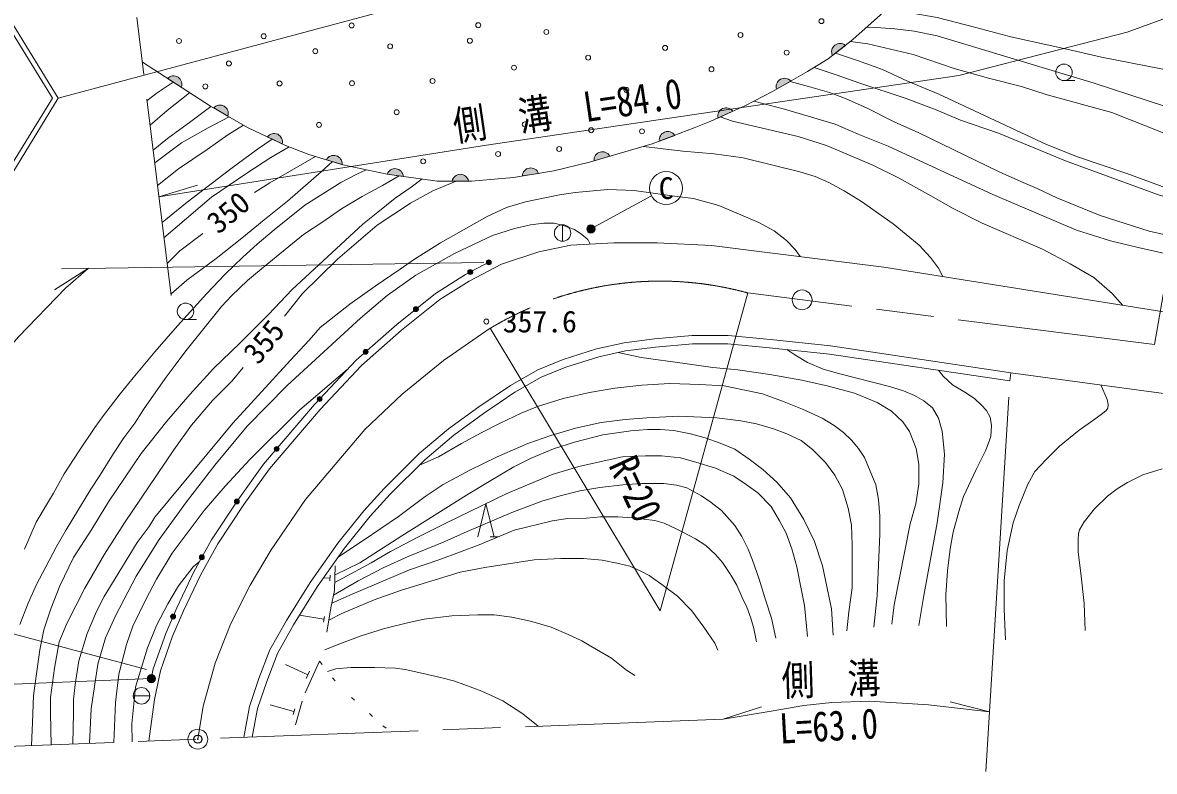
# Model space of a CAD drawing. Units: millimetres, scale not verified. Extents: x 40000 to 680000, y 20000 to 380000.
# Drawn here: x 136626 to 205278, y 243350 to 288786 of the extents above; entities that cross this region are included whole.
import ezdxf
from ezdxf.enums import TextEntityAlignment as Align

# ---------------------------------------------------------------- set-up
doc = ezdxf.new("R2010")
doc.units = ezdxf.units.MM
doc.header["$LTSCALE"] = 1000
doc.header["$PDMODE"] = 32
doc.header["$PDSIZE"] = 500
doc.linetypes.add('CHAIN', pattern=[18.5, 12, -1.5, 3.5, -1.5])
doc.linetypes.add('DOTTED', pattern=[1.75, 0.25, -1.5])
for name, color, linetype, lineweight in [('M-BGD', 7, 'Continuous', 13), ('M-BMK', 2, 'CHAIN', 13), ('M-BMK-SRVR', 3, 'Continuous', 13), ('M-STR-HTXT', 7, 'Continuous', 13), ('M-STR-STRC', 7, 'Continuous', 13)]:
    doc.layers.add(name, color=color, linetype=linetype, lineweight=lineweight)
doc.layers.add('M-OTRS', color=6, linetype='Continuous')
doc.styles.add('ＭＳ ゴシック', font='')
doc.styles.get('ＭＳ ゴシック').set_extended_font_data('MS Gothic')

msp = doc.modelspace()

# ---------------------------------------------------------------- hatches: boundary and pattern name
at = {"layer": 'M-BGD'}
for points in [[(185755, 286789, -0.82183), (186536, 287399)], [(145417, 285396, -0.82183), (146251, 284860)], [(182361, 284748, -0.82183), (183223, 285236)], [(148216, 283610, -0.82183), (149075, 283115)], [(178807, 282998, -0.82183), (179708, 283410)], [(176180, 281943, 0.82183), (175255, 281588)], [(151475, 281852, -0.82183), (152370, 281426)], [(171290, 280404, -0.82183), (172242, 280678)], [(155052, 280461, -0.82183), (156000, 280175)], [(158737, 279582, -0.82183), (159719, 279450)], [(162683, 279173, -0.82183), (163674, 279173)], [(166940, 279480, -0.82183), (167918, 279640)], [(164847, 274102, -0.41421), (164769, 274300, -0.41421), (164967, 274377, -1)], [(163645, 273581, -1), (163911, 273720, -0.41421), (163848, 273517, -0.41421)], [(160365, 271305, -0.41421), (160388, 271516, -0.41421), (160599, 271492, -1)], [(157323, 268709, -0.41421), (157336, 268921, -0.41421), (157548, 268907, -1)], [(154544, 265835, -1), (154749, 266054, -0.41421), (154756, 265842, -0.41421)], [(151938, 262801, -1), (152133, 263029, -0.41421), (152150, 262818, -0.41421)], [(149536, 259606, -0.41421), (149493, 259814, -0.41421), (149701, 259857, -1)], [(147425, 256212, -0.41421), (147366, 256415, -0.41421), (147570, 256474, -1)], [(145694, 252608, -0.41421), (145616, 252805, -0.41421), (145814, 252883, -1)], [(144373, 248841, -0.41421), (144295, 249038, -0.41421), (144492, 249116, -1)]]:
    msp.add_hatch(color=256, dxfattribs=at).paths.add_polyline_path(points)
at = {"layer": 'M-STR-HTXT'}
for points in [[(171336, 276192, -0.41421), (171024, 276026, -0.41421), (170858, 276339, -1)], [(144250, 249150, -1), (144615, 248808, -0.41421), (144261, 248796, -0.41421)]]:
    msp.add_hatch(color=256, dxfattribs=at).paths.add_polyline_path(points)

# ---------------------------------------------------------------- linework, layer by layer
at = {"layer": 'M-BGD'}
for p, q in [((185755, 286789), (186536, 287399)), ((145417, 285396), (146251, 284860)), ((182361, 284748), (183223, 285236)), ((199794, 285266), (200460, 285266)), ((148216, 283610), (149075, 283115)), ((178807, 282998), (179708, 283410)), ((151475, 281852), (152370, 281426)), ((175255, 281588), (176180, 281943)), ((155052, 280461), (156000, 280175)), ((171290, 280404), (172242, 280678)), ((158737, 279582), (159719, 279450)), ((166940, 279480), (167918, 279640)), ((162683, 279173), (163674, 279173)), ((169380, 276517), (169380, 275517)), ((146508, 270765), (147175, 270765)), ((196503, 267048), (196571, 267543)), ((164979, 257585), (165479, 257585)), ((155541, 254320), (155592, 255819)), ((155267, 255079), (154873, 255093)), ((155261, 254905), (155273, 255254)), ((155324, 253273), (155541, 254320)), ((154906, 252581), (153426, 252823)), ((154878, 252408), (154935, 252754)), ((155081, 251792), (155324, 253273)), ((153770, 248126), (154639, 250038)), ((153931, 249206), (152566, 249827)), ((153830, 248983), (154033, 249429)), ((144334, 247934), (143334, 247934)), ((153084, 246976), (151641, 247386)), ((153168, 246173), (153577, 247616)), ((153037, 246808), (153132, 247145))]:
    msp.add_line(p, q, dxfattribs=at)
for points in [[(143887, 286380), (148021, 283722), (150274, 282424), (152574, 281329), (153988, 280782), (156050, 280160), (158737, 279582), (161778, 279173), (163852, 279173), (166396, 279390), (168844, 279793), (171015, 280325), (174821, 281421), (177352, 282393), (178381, 282803), (180472, 283759), (182121, 284612), (184241, 285813), (185498, 286589), (186990, 287752), (189210, 289735)], [(189021, 289567), (190121, 289443), (192098, 289095), (194458, 288484), (196567, 287922), (199963, 287172), (202079, 286692), (206621, 285797)], [(205952, 283691), (201631, 285114), (192108, 287992), (190698, 288268), (189533, 288413), (188409, 288498), (187839, 288511)], [(186852, 287645), (187895, 287491), (190643, 286857), (193131, 286007), (195223, 285422), (197212, 284914), (198778, 284403), (202707, 283335), (205809, 282106), (207397, 281399), (209589, 280579), (211361, 279862), (212769, 279354), (214305, 279078), (216245, 278877), (217811, 278807), (219223, 278953), (220428, 279214), (221640, 279536), (223286, 280183), (224206, 280645)], [(221688, 278028), (220161, 277670), (218523, 277379), (217179, 277196), (215669, 277142), (214461, 277142), (212573, 277265), (210995, 277452), (209025, 277819), (206201, 278686), (203606, 279640), (200621, 280645), (198726, 281380), (192194, 284439), (190300, 285231), (188785, 285940), (187262, 286478), (185945, 286938)], [(184638, 286058), (185982, 285623), (187416, 285102), (190217, 284181), (192051, 283484), (193521, 282869), (195824, 282074), (199886, 280392), (205470, 278360), (207436, 277730), (210328, 276708), (213097, 275850), (214811, 275433)], [(144172, 284066), (144784, 284517), (145751, 285182)], [(211181, 274659), (209855, 274880), (208117, 275338), (206671, 275754), (204964, 276133), (201984, 277074), (199363, 278157), (198163, 278721), (197172, 279138), (195870, 279738), (190987, 282103), (189504, 282772), (187850, 283599), (186551, 284176), (185572, 284538), (184300, 284907), (183181, 285212)], [(144357, 282556), (145391, 283456), (146758, 284534)], [(144543, 281050), (145404, 281764), (146819, 282793), (148049, 283706)], [(180979, 284021), (182840, 283527), (185924, 282630), (187308, 282017), (189124, 281283), (195470, 278364), (200557, 276193), (202612, 275551), (204295, 275135), (207999, 274305), (209346, 273879), (209600, 273708)], [(149148, 283073), (147871, 282406), (146258, 281487), (144638, 280272)], [(203372, 271630), (202726, 272350), (201608, 273329), (200170, 274148), (198493, 275041), (194823, 276617), (193064, 277505), (191728, 278284), (189758, 279362), (188205, 280131), (185380, 281326), (183668, 281873), (179691, 282798), (178941, 283059)], [(144807, 278904), (146083, 279907), (147819, 281087), (149079, 281980), (150027, 282566)], [(151763, 281715), (150868, 281099), (149264, 279914), (146604, 277890), (145084, 276655)], [(145198, 275729), (148090, 278194), (150218, 279660), (151685, 280600), (152794, 281244)], [(174283, 281266), (176674, 280991), (178568, 280831), (180340, 280579), (183778, 279739), (184708, 279450), (185522, 279084), (186465, 278574), (187504, 277933), (189432, 276567), (191011, 275279), (191706, 274536), (192175, 273892), (192454, 273380)], [(145620, 272299), (146590, 273152), (148359, 274474), (149924, 275699), (151274, 276817), (152692, 277949), (154728, 279727), (155423, 280349)], [(154384, 280663), (153331, 280057), (151626, 279063), (150699, 278471)], [(136463, 252266), (136955, 253561), (137463, 254690), (138031, 255765), (138664, 256955), (139276, 258015), (140766, 260479), (141314, 261311), (142130, 262632), (142766, 263588), (143426, 264489), (143963, 265302), (145279, 267183), (145880, 267994), (146459, 268798), (148680, 271564), (149305, 272200), (150276, 273144), (151113, 273849), (153663, 275938), (154843, 276701), (155960, 277480), (157223, 278239), (158456, 278898), (159464, 279484)], [(136733, 256843), (137454, 258474), (138490, 260225), (139150, 261415), (140049, 262792), (140999, 264208), (141530, 264951), (142536, 266264), (143330, 267227), (144640, 268803), (146017, 270391), (147809, 272355), (148901, 273497), (149974, 274546), (150854, 275349), (151878, 276217), (153741, 277714), (155935, 279087), (156893, 279585), (157463, 279856)], [(160853, 279298), (160191, 278793), (159215, 278140), (158177, 277277), (157268, 276556), (152982, 272595), (151543, 271070), (149774, 269306), (148204, 267791), (146772, 266225), (145376, 264601), (143821, 262637), (141830, 259697), (140825, 258052), (139716, 256333), (138882, 254614), (138341, 253221), (137910, 251930), (137667, 250727), (137294, 247961), (137231, 246306), (137173, 244918)], [(152504, 270980), (153596, 272340), (155735, 274426), (158137, 276486), (160156, 277831), (161517, 278570), (162924, 279173)], [(183794, 274587), (183492, 275012), (182959, 275571), (182208, 276150), (181293, 276647), (178855, 277683), (177326, 278123), (176169, 278263), (173717, 278605), (172126, 278657), (170149, 278476), (169195, 278340), (167130, 277901), (165980, 277559), (164810, 277015), (161983, 275424), (160390, 274436), (159525, 273821), (158011, 272795), (156474, 271692), (154672, 270295), (154015, 269507), (152875, 268306), (149385, 264474), (144655, 258766), (144292, 258215), (143581, 257245), (141571, 253955), (141115, 253055), (140549, 251716), (140043, 250049), (139806, 248622), (139708, 247710), (139708, 246908), (139661, 245013)], [(140681, 245052), (140790, 247143), (141190, 249859), (141653, 251447), (142261, 252798), (143515, 255190), (144913, 257413), (146576, 259713), (148282, 261936), (150237, 264301), (152679, 266760), (157130, 270860), (158746, 272219), (160474, 273467), (162816, 274782), (165125, 275865), (166459, 276301), (167430, 276519), (168239, 276611), (168870, 276611), (169411, 276483), (170103, 276241), (170545, 275931), (170912, 275617), (171045, 275348)], [(147558, 275996), (146164, 274933), (145389, 274171)], [(144276, 245189), (144629, 247711), (144988, 249444), (145724, 251547), (146394, 253089), (147412, 255254), (148462, 257163), (150040, 259553), (151599, 261709), (154667, 265309), (157174, 267978), (159604, 270119), (161937, 271987), (163706, 273105), (165670, 274131), (167938, 274882), (169878, 275280), (172498, 275432), (175116, 275432), (178415, 275258), (188860, 273956), (206481, 271132)], [(144432, 248979), (144553, 249564), (145304, 251711), (145984, 253274), (147011, 255458), (148076, 257396), (149670, 259809), (151245, 261987), (154332, 265610), (156861, 268302), (159315, 270464), (161675, 272354), (163482, 273495), (164907, 274240)], [(150036, 245409), (150396, 247288), (150963, 248979), (151625, 250718), (152627, 252503), (154067, 254816), (155746, 257205), (157320, 259164), (158550, 260514), (160684, 262630), (162466, 264146), (164292, 265476), (166219, 266775), (167871, 267726), (169416, 268344), (171447, 268990), (173108, 269364), (174956, 269592), (177248, 269799), (179419, 269799), (181987, 269548), (185640, 269168), (196574, 267543), (208678, 265895)], [(150549, 245429), (150881, 247160), (151434, 248811), (152079, 250506), (153057, 252248), (154484, 254540), (156146, 256904), (157700, 258839), (158911, 260168), (161022, 262262), (162775, 263753), (164579, 265066), (166484, 266351), (168089, 267275), (169585, 267873), (171578, 268507), (173194, 268871), (175009, 269095), (177270, 269299), (179395, 269299), (181937, 269050), (185577, 268672), (196503, 267048)], [(189343, 252290), (189491, 253458), (190469, 258368), (190813, 259594), (190985, 260782), (190985, 261997), (190831, 262941), (190427, 263983), (190017, 264552), (189336, 265199), (188466, 265728), (187094, 266310), (185516, 266716), (183891, 267091), (181942, 267437), (180016, 267724), (178503, 267849), (176804, 268108), (174137, 268474), (172753, 268772)], [(182987, 268941), (183459, 268626), (184242, 268163), (185195, 267757), (186196, 267471), (189205, 266703), (190064, 266434), (190733, 266152), (191285, 265841), (191815, 265408), (192190, 264779), (192404, 263992), (192538, 262608), (192440, 260858), (192098, 258434), (191302, 254021), (190988, 252199)], [(138353, 244963), (138307, 246877), (138307, 247831), (138563, 249615), (138850, 251202), (139298, 252332), (140392, 254466), (141590, 256539), (142806, 258441), (145790, 262860), (146878, 264350), (148144, 265846), (149337, 267039), (149998, 267862)], [(142165, 245109), (142255, 247522), (142454, 249246), (142918, 251055), (143319, 252169), (144098, 253771), (144753, 255016), (145702, 256592), (147634, 259188), (148911, 260653), (150413, 262275), (153434, 265281), (156322, 267728)], [(192177, 267691), (192462, 267324), (193041, 266797), (193874, 266304), (194378, 265960), (194793, 265577), (195105, 265241), (195312, 264845), (195398, 264341), (195362, 263661), (195047, 262832), (194475, 261676), (193701, 260027), (193410, 259122), (193067, 257875), (192883, 256851), (192727, 255512), (192622, 254055), (192663, 252148)], [(160691, 261934), (161853, 262433), (163254, 263253), (164439, 263901), (165595, 264489), (166860, 265083), (167868, 265498), (169406, 265970), (171013, 266341), (172551, 266601), (174185, 266789), (175890, 266877), (177701, 266836), (179191, 266752), (181499, 266253), (182718, 265818), (183938, 265335), (185117, 264783), (185855, 264341), (186418, 263921), (186906, 263446), (187327, 262933), (187685, 262394), (188377, 260732), (188538, 259856), (188627, 258846), (188627, 257746), (188454, 254019), (188267, 252103)], [(196252, 251335), (196164, 253184), (196174, 254907), (196351, 256762), (196712, 258423), (197074, 259493), (197599, 260788), (198022, 261542), (198719, 262273), (199524, 263077), (200713, 264063), (201601, 264673), (202138, 265061), (202357, 265245), (202459, 265382), (202482, 265616), (202417, 265926), (202021, 266801)], [(155735, 256320), (157280, 257352), (159434, 258820), (161039, 260032), (162127, 260755), (163756, 261635), (165404, 262443), (167273, 263255), (168670, 263732), (170173, 264170), (171717, 264524), (173176, 264712), (174491, 264806), (176402, 264902), (178735, 264809), (180195, 264628), (181152, 264444), (182184, 264145), (182987, 263842), (183857, 263418), (184549, 262877), (185327, 262090), (185900, 261329), (186365, 260461), (186708, 259325), (186897, 258296), (186949, 257072), (186954, 254488), (186740, 253025), (186627, 251882)], [(155575, 255268), (157078, 256002), (159626, 257650), (163560, 260111), (164920, 260947), (166422, 261838), (167476, 262356), (168824, 262921), (170101, 263329), (171822, 263764), (173522, 264023), (174523, 264093), (175293, 264093), (176127, 264036), (177147, 263837), (178034, 263586), (178936, 263270), (179823, 262907), (180694, 262305), (181524, 261671), (182373, 260905), (183196, 259950), (184019, 258631), (184664, 257305), (185138, 255826), (185698, 253205), (185795, 251620)], [(184233, 251528), (184062, 253419), (183840, 254529), (183590, 255767), (183295, 256852), (182945, 257810), (182548, 258555), (182030, 259428), (181223, 260247), (180519, 260759), (179773, 261255), (178661, 261750), (177464, 262112), (176533, 262369), (175375, 262495), (174410, 262495), (173018, 262427), (171726, 262159), (170365, 261842), (168750, 261365), (165965, 260182), (162348, 258432), (160596, 257565), (158948, 256699), (157761, 256009), (155558, 254821)], [(201087, 251898), (201023, 253537), (200819, 255381), (200650, 256646), (200650, 257422), (200680, 257778), (200744, 258005), (201019, 258489), (201641, 259286), (202443, 260046), (203017, 260498), (203641, 260885), (204570, 261343), (205749, 261709)], [(155484, 254042), (156986, 254908), (158499, 255700), (160022, 256393), (162191, 257277), (163584, 257906), (166308, 259065), (168121, 259752), (169227, 260063), (170422, 260364), (171635, 260583), (173035, 260742), (174165, 260828), (175531, 260810), (176285, 260708), (176919, 260548), (177808, 260074), (178395, 259657), (179014, 259183), (179821, 258278), (180246, 257604), (180633, 256837), (180900, 256165), (181310, 255004), (181685, 253750), (182052, 252646), (182309, 251424)], [(164229, 257585), (164729, 259585), (165229, 257585)], [(181148, 251201), (180984, 252011), (180798, 252642), (180561, 253321), (180271, 253901), (179953, 254650), (179571, 255304), (179083, 256022), (178648, 256515), (178061, 257063), (177433, 257467), (176679, 257858), (176261, 258058), (175541, 258411), (174973, 258580), (173634, 258736), (172722, 258788), (171678, 258788), (170832, 258718), (169679, 258698), (168773, 258562), (166446, 257997), (164314, 257090), (161929, 256211), (160097, 255571), (156608, 254113), (155382, 253554)], [(155203, 252533), (155993, 252938), (157953, 253760), (159608, 254356), (163159, 255446), (164670, 255720), (167659, 256184), (169281, 256273), (170650, 256273), (171774, 256172), (172771, 255962), (173457, 255803), (174117, 255503), (174632, 255227), (175400, 254695), (176346, 253992), (177212, 253093), (177953, 252110), (178610, 251136), (178804, 250715)], [(143267, 245151), (143254, 246231), (143470, 248454), (144191, 250847), (144746, 252208), (145440, 253510), (146076, 254612), (146979, 255771), (147340, 256056)], [(154964, 250718), (155802, 251074), (157168, 251565), (158583, 252022), (159968, 252354), (160993, 252586), (162652, 252789), (164231, 252847), (165229, 252849), (166303, 252709), (167424, 252467), (168683, 252092), (169712, 251656), (170553, 251274), (171433, 250742), (172345, 250217), (173260, 249482), (173762, 249175)], [(155122, 249413), (155615, 249576), (156541, 249646), (157969, 249646), (159237, 249613), (159838, 249525), (160843, 249310), (162064, 249035), (162853, 248827), (164479, 248216), (165746, 247624), (166977, 246839), (167890, 246092)]]:
    msp.add_lwpolyline(points, dxfattribs=at)
at = {"layer": 'M-BGD', "linetype": 'DOTTED'}
msp.add_lwpolyline([(154639, 250038), (155415, 249033), (156570, 247838), (157662, 246856), (158469, 246118), (159001, 245752)], dxfattribs=at)
at = {"layer": 'M-BGD'}
for centre, radius in [((156584, 288614), 150), ((164265, 288627), 150), ((168396, 288217), 150), ((185083, 288874), 150), ((146112, 287673), 150), ((151250, 287959), 150), ((163758, 287687), 150), ((180171, 288033), 150), ((154379, 287050), 150), ((158920, 287346), 150), ((175598, 287254), 150), ((182971, 286966), 150), ((149136, 286310), 150), ((170932, 286662), 150), ((166434, 286054), 150), ((178413, 285955), 150), ((199794, 285766), 500), ((147709, 284915), 150), ((152212, 285095), 150), ((156605, 285106), 150), ((161495, 285242), 150), ((173244, 284705), 150), ((159317, 283350), 150), ((154603, 282579), 150), ((167088, 282613), 150), ((171117, 282256), 150), ((174194, 282188), 150), ((165466, 280812), 150), ((169172, 281118), 150), ((160927, 280370), 150), ((169380, 276017), 500), ((164907, 274240), 150), ((163778, 273650), 150), ((146508, 271265), 500), ((160482, 271399), 150), ((164757, 270646), 150), ((157435, 268808), 150), ((154646, 265945), 150), ((152035, 262915), 150), ((149618, 259731), 150), ((147497, 256343), 150), ((145754, 252745), 150), ((144432, 248979), 150), ((143834, 247934), 500)]:
    msp.add_circle(centre, radius, dxfattribs=at)
for centre, start, end in [((186206, 287017), 49.11651, 206.77471), ((145781, 285046), 338.43859, 136.09678), ((182841, 284907), 40.71383, 198.37202), ((148596, 283278), 341.20722, 138.86541), ((179299, 283115), 35.75091, 193.4091), ((175753, 281674), 32.1902, 189.84839), ((151881, 281551), 345.72048, 143.37867), ((171793, 280447), 27.23063, 184.88882), ((155498, 280225), 354.38288, 152.04107), ((159215, 279419), 3.5177, 161.17589), ((163179, 279075), 11.1709, 168.8291), ((167445, 279463), 20.51829, 178.17648)]:
    msp.add_arc(centre, 505, start, end, dxfattribs=at)
at = {"layer": 'M-BMK'}
for p, q in [((145628, 272234), (140324, 315327)), ((205278, 269245), (180627, 272379)), ((179113, 246521), (119348, 244236))]:
    msp.add_line(p, q, dxfattribs=at)
msp.add_lwpolyline([(164990, 270236), (162153, 268281), (159646, 266237), (157377, 264093), (153787, 259855), (151705, 256799), (150430, 254642), (149258, 252325), (148301, 249916), (147580, 247303), (147252, 245303)], dxfattribs=at)
msp.add_arc((175304, 253100), 20000, 74.56444, 121.04194, dxfattribs=at)
at = {"layer": 'M-BMK-SRVR'}
for centre in [(183911, 271961), (147252, 245303)]:
    msp.add_circle(centre, 600, dxfattribs=at)
at = {"layer": 'M-OTRS'}
msp.add_point((147252, 245303), dxfattribs=at)
at = {"layer": 'M-STR-HTXT'}
for p, q in [((184126, 296350), (138787, 284200)), ((205278, 269245), (208760, 289231)), ((144892, 278214), (147240, 278932)), ((171097, 276265), (174781, 278266)), ((164607, 274238), (138993, 273853)), ((140630, 273878), (138556, 272564)), ((195051, 243350), (196458, 266048)), ((144146, 249540), (126687, 254202)), ((144432, 248979), (120382, 247986)), ((179113, 246521), (181455, 247257)), ((195275, 246955), (192900, 247577))]:
    msp.add_line(p, q, dxfattribs=at)
for points in [[(144892, 278214), (164755, 281355), (193414, 285569), (203636, 288210), (227378, 296877)], [(127580, 253963), (128069, 256287), (128546, 257664), (129096, 258899), (129922, 260694), (130979, 262557), (131844, 264007), (132668, 265188), (133681, 266516), (134619, 267687), (136367, 269711), (139219, 272679), (140630, 273878)], [(164990, 270236), (175304, 253100), (180627, 272379)], [(179113, 246521), (182036, 247007), (184021, 247352), (185705, 247530), (188003, 247601), (191586, 247387), (195275, 246955)]]:
    msp.add_lwpolyline(points, dxfattribs=at)
for centre in [(171097, 276265), (144432, 248979)]:
    msp.add_circle(centre, 250, dxfattribs=at)
at = {"layer": 'M-STR-STRC'}
for p, q in [((138435, 284200), (135856, 288400)), ((138787, 284200), (136023, 288700)), ((135856, 280000), (138435, 284200)), ((136023, 279700), (138787, 284200))]:
    msp.add_line(p, q, dxfattribs=at)
msp.add_circle((175659, 278743), 1000, dxfattribs=at)

# ---------------------------------------------------------------- texts
at = {"layer": 'M-BGD', "style": 'ＭＳ ゴシック'}
for s, rotation, p in [('350', 40.208, (149101, 277269)), ('355', 51.219, (151251, 269421))]:
    msp.add_text(s, height=1320, rotation=rotation, dxfattribs=at).set_placement(p, align=Align.MIDDLE_CENTER)
msp.add_text('357.6', height=1320, dxfattribs=at).set_placement((165757, 270646), align=Align.MIDDLE_LEFT)
at = {"layer": 'M-STR-HTXT', "style": 'ＭＳ ゴシック', "width": 0.8}
for s, rotation, p in [('側\u3000溝\u3000L=84.0', 8.365, (169881, 282057)), ('側\u3000溝', 1.786, (185707, 247478))]:
    msp.add_text(s, height=1833, rotation=rotation, dxfattribs=at).set_placement(p, align=Align.BOTTOM_CENTER)
msp.add_text('R=20', height=1833, rotation=294.814, dxfattribs=at).set_placement((172975, 262314), align=Align.MIDDLE_LEFT)
msp.add_text('L=63.0', height=1833, rotation=3.243, dxfattribs=at).set_placement((185468, 247028), align=Align.TOP_CENTER)
at = {"layer": 'M-STR-STRC', "style": 'ＭＳ ゴシック'}
msp.add_text('C', height=1320, dxfattribs=at).set_placement((175659, 278743), align=Align.MIDDLE_CENTER)

doc.saveas('drawing.dxf')
